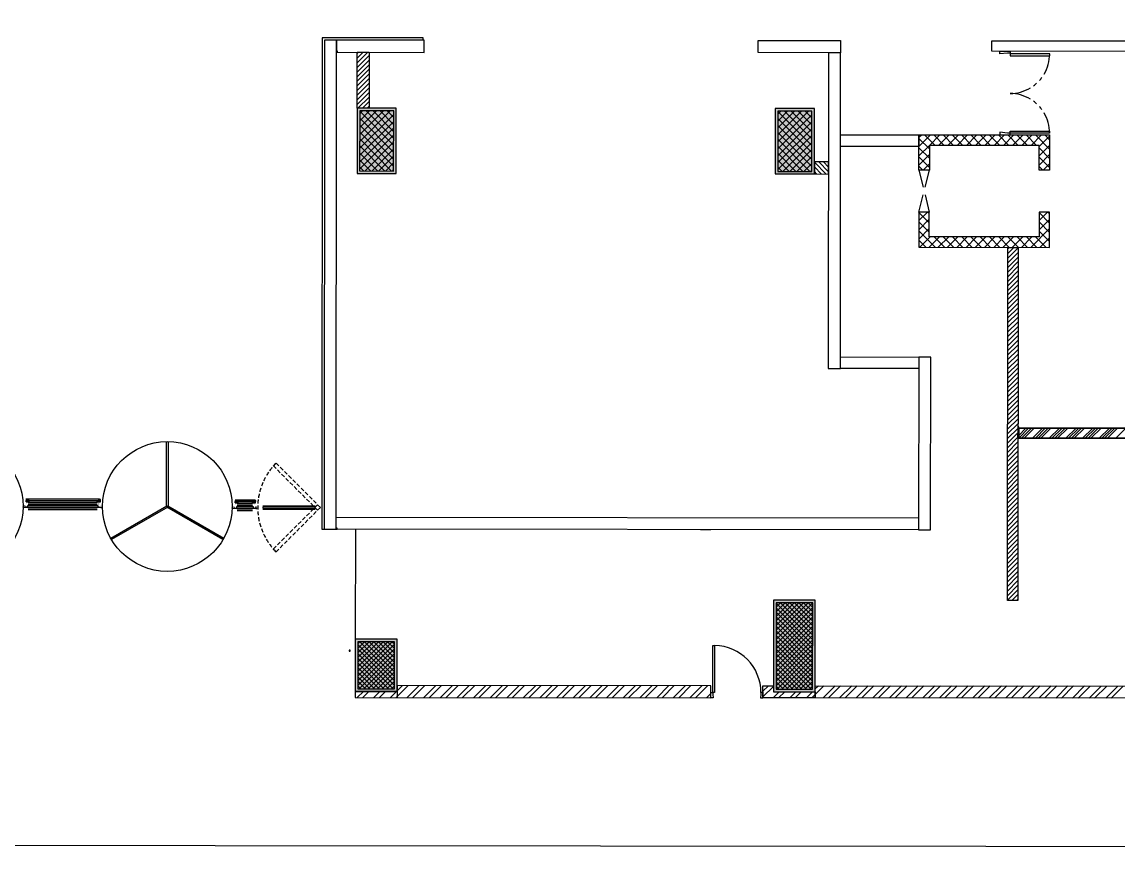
# Model space of a CAD drawing. Extents: x -957 to 3394, y -3 to 3008.
# Drawn here: x 1217 to 2041, y -3 to 618 of the extents above; entities that cross this region are included whole.
import ezdxf

# ---------------------------------------------------------------- set-up
doc = ezdxf.new("R2010")
doc.units = 0
doc.header["$MEASUREMENT"] = 0
for name, color, linetype in [('PDF_$0$ELEVATION_5_LIGHT', 7, 'CONTINUOUS'), ('PDF_$0$GLAZING', 7, 'CONTINUOUS'), ('PDF_A-GRID2', 7, 'CONTINUOUS'), ('PDF_ALUMINIUM-DET', 7, 'CONTINUOUS'), ('PDF_DOOR', 7, 'CONTINUOUS'), ('PDF_DOORS_SECTION', 7, 'CONTINUOUS'), ('PDF_ELE7', 7, 'CONTINUOUS'), ('PDF_ELEV_5_LIGHT', 7, 'CONTINUOUS'), ('PDF_ELEVATION_HIDDEN', 7, 'CONTINUOUS'), ('PDF_FRAMING-COLUMN', 7, 'CONTINUOUS'), ('PDF_FRAMING-COLUMN_HATCH', 7, 'CONTINUOUS'), ('PDF_FSM-PODIUM-FRAMING_-_S', 7, 'CONTINUOUS'), ('PDF_GASKET', 7, 'CONTINUOUS'), ('PDF_GLASS', 7, 'CONTINUOUS'), ('PDF_HARDWARE', 7, 'CONTINUOUS'), ('PDF_HATCH', 7, 'CONTINUOUS'), ('PDF_HATCH_-_BRICK_WALL', 7, 'CONTINUOUS'), ('PDF_I-DOOR', 7, 'CONTINUOUS'), ('PDF_I-DOOR-OPEN', 7, 'CONTINUOUS'), ('PDF_I-WALL', 7, 'CONTINUOUS'), ('PDF_I-WALL-JAMB', 7, 'CONTINUOUS'), ('PDF_ID_FINISH_LINE', 7, 'CONTINUOUS'), ('PDF_TEMPLATE', 7, 'CONTINUOUS'), ('PDF_TRI_ARC-KQ_WALL', 7, 'CONTINUOUS'), ('PDF_WALL', 7, 'CONTINUOUS')]:
    doc.layers.add(name, color=color, linetype=linetype)

msp = doc.modelspace()

# ---------------------------------------------------------------- linework, layer by layer
at = {"layer": 'PDF_$0$ELEVATION_5_LIGHT'}
for centre in [(1168.69, 254.07), (1326.01, 253.94)]:
    msp.add_circle(centre, 48.77, dxfattribs=at)
at = {"layer": 'PDF_$0$GLAZING'}
for points in [[(1326.65, 302.71), (1326.6, 253.94), (1325.42, 253.94), (1325.47, 302.71)], [(1283.47, 230.1), (1325.72, 254.45)], [(1326.31, 253.43), (1284.06, 229.08)], [(1367.93, 229.01), (1325.72, 253.43), (1326.31, 254.45), (1368.52, 230.03)], [(1325.72, 253.43), (1326.31, 254.45)]]:
    msp.add_lwpolyline(points, dxfattribs=at)
at = {"layer": 'PDF_A-GRID2'}
for points in [[(1220.12, 257.52), (1220.12, 257.63)], [(1220.12, 255.87), (1220.12, 255.98)], [(1274.59, 255.82), (1274.59, 255.94)], [(1274.6, 257.47), (1274.6, 257.59)], [(1377.44, 256.75), (1377.44, 256.87)], [(1391.41, 256.74), (1391.41, 256.86)], [(1377.44, 255.22), (1377.44, 255.1)], [(1391.4, 255.21), (1391.4, 255.09)]]:
    msp.add_lwpolyline(points, dxfattribs=at)
at = {"layer": 'PDF_ALUMINIUM-DET'}
for points in [[(1219.73, 258.52), (1220.47, 258.52), (1220.47, 259.25), (1219.73, 259.25)], [(1219.74, 258.53), (1220.47, 258.53), (1220.47, 259.27), (1219.74, 259.27)], [(1219.74, 257.48), (1220.47, 257.48), (1220.48, 258.21), (1219.74, 258.21)], [(1219.74, 257.48), (1220.47, 257.48), (1220.47, 258.21), (1219.74, 258.21)], [(1219.75, 258.54), (1220.49, 258.54), (1220.49, 259.27), (1219.76, 259.27)], [(1219.77, 258.54), (1220.5, 258.54), (1220.5, 259.27), (1219.77, 259.27)], [(1219.8, 258.36), (1220.54, 258.36), (1220.54, 259.1), (1219.8, 259.1)], [(1219.81, 258.45), (1220.54, 258.45), (1220.54, 259.19), (1219.81, 259.19)], [(1219.82, 258.43), (1220.56, 258.43), (1220.56, 259.16), (1219.82, 259.16)], [(1219.82, 258.4), (1220.55, 258.4), (1220.55, 259.13), (1219.82, 259.13)], [(1219.9, 258.26), (1220.63, 258.26), (1220.63, 258.99), (1219.9, 258.99)], [(1220.26, 258.62), (1221, 258.62), (1221, 259.35), (1220.26, 259.35)], [(1221.23, 257.64), (1221.97, 257.63), (1221.97, 258.37), (1221.23, 258.37)], [(1221.23, 257.62), (1221.96, 257.62), (1221.96, 258.35), (1221.23, 258.35)], [(1221.23, 257.59), (1221.97, 257.59), (1221.97, 258.32), (1221.23, 258.32)], [(1221.25, 257.64), (1221.98, 257.64), (1221.98, 258.37), (1221.25, 258.37)], [(1221.25, 257.64), (1221.98, 257.64), (1221.98, 258.37), (1221.25, 258.37)], [(1221.26, 257.64), (1221.99, 257.64), (1222, 258.37), (1221.26, 258.37)], [(1221.29, 257.63), (1222.02, 257.63), (1222.02, 258.36), (1221.29, 258.36)], [(1221.3, 257.6), (1222.03, 257.6), (1222.03, 258.33), (1221.3, 258.33)], [(1221.3, 257.48), (1222.03, 257.48), (1222.03, 258.22), (1221.3, 258.22)], [(1221.3, 257.48), (1222.03, 257.48), (1222.03, 258.21), (1221.3, 258.21)], [(1221.35, 257.5), (1222.08, 257.5), (1222.08, 258.23), (1221.35, 258.23)], [(1273.36, 257.46), (1274.1, 257.46), (1274.1, 258.19), (1273.36, 258.19)], [(1273.41, 257.56), (1274.15, 257.56), (1274.15, 258.29), (1273.41, 258.29)], [(1273.41, 257.44), (1274.15, 257.44), (1274.15, 258.17), (1273.41, 258.17)], [(1273.42, 257.43), (1274.15, 257.43), (1274.15, 258.17), (1273.42, 258.17)], [(1273.43, 257.58), (1274.16, 257.58), (1274.16, 258.32), (1273.43, 258.32)], [(1273.45, 257.6), (1274.19, 257.6), (1274.19, 258.33), (1273.45, 258.33)], [(1273.47, 257.6), (1274.2, 257.6), (1274.2, 258.33), (1273.47, 258.33)], [(1273.47, 257.6), (1274.2, 257.6), (1274.2, 258.33), (1273.47, 258.33)], [(1273.48, 257.59), (1274.21, 257.59), (1274.22, 258.32), (1273.48, 258.32)], [(1273.48, 257.54), (1274.21, 257.54), (1274.21, 258.27), (1273.48, 258.27)], [(1273.49, 257.58), (1274.22, 257.58), (1274.22, 258.31), (1273.49, 258.31)], [(1274.45, 258.57), (1275.19, 258.57), (1275.19, 259.31), (1274.45, 259.31)], [(1274.81, 258.21), (1275.55, 258.21), (1275.55, 258.94), (1274.82, 258.94)], [(1274.89, 258.38), (1275.63, 258.38), (1275.63, 259.11), (1274.89, 259.11)], [(1274.9, 258.35), (1275.63, 258.35), (1275.63, 259.09), (1274.9, 259.09)], [(1274.91, 258.41), (1275.64, 258.4), (1275.64, 259.14), (1274.91, 259.14)], [(1274.91, 258.32), (1275.65, 258.32), (1275.65, 259.05), (1274.91, 259.05)], [(1274.95, 258.49), (1275.68, 258.49), (1275.68, 259.22), (1274.95, 259.22)], [(1274.96, 258.49), (1275.7, 258.49), (1275.7, 259.23), (1274.96, 259.23)], [(1274.97, 257.43), (1275.71, 257.43), (1275.71, 258.16), (1274.97, 258.16)], [(1274.98, 258.49), (1275.71, 258.49), (1275.71, 259.22), (1274.98, 259.22)], [(1274.98, 258.47), (1275.72, 258.47), (1275.72, 259.2), (1274.98, 259.2)], [(1274.98, 257.43), (1275.71, 257.43), (1275.71, 258.16), (1274.98, 258.17)], [(1377.05, 257.75), (1377.79, 257.75), (1377.79, 258.49), (1377.06, 258.49)], [(1377.06, 257.77), (1377.79, 257.77), (1377.79, 258.5), (1377.06, 258.5)], [(1377.06, 256.71), (1377.79, 256.71), (1377.8, 257.45), (1377.06, 257.45)], [(1377.06, 256.71), (1377.79, 256.71), (1377.79, 257.45), (1377.06, 257.45)], [(1377.07, 257.78), (1377.81, 257.78), (1377.81, 258.51), (1377.08, 258.51)], [(1377.09, 257.77), (1377.82, 257.77), (1377.82, 258.5), (1377.09, 258.5)], [(1377.12, 257.6), (1377.86, 257.6), (1377.86, 258.33), (1377.12, 258.33)], [(1377.13, 257.69), (1377.86, 257.69), (1377.87, 258.42), (1377.13, 258.42)], [(1377.14, 257.66), (1377.88, 257.66), (1377.88, 258.4), (1377.14, 258.4)], [(1377.14, 257.64), (1377.87, 257.64), (1377.87, 258.37), (1377.14, 258.37)], [(1377.22, 257.49), (1377.95, 257.49), (1377.96, 258.22), (1377.22, 258.23)], [(1377.58, 257.86), (1378.32, 257.86), (1378.32, 258.59), (1377.59, 258.59)], [(1378.55, 256.87), (1379.29, 256.87), (1379.29, 257.6), (1378.55, 257.6)], [(1378.55, 256.86), (1379.28, 256.86), (1379.28, 257.59), (1378.55, 257.59)], [(1378.55, 256.82), (1379.29, 256.82), (1379.29, 257.55), (1378.56, 257.55)], [(1378.57, 256.88), (1379.3, 256.88), (1379.3, 257.61), (1378.57, 257.61)], [(1378.57, 256.88), (1379.3, 256.88), (1379.3, 257.61), (1378.57, 257.61)], [(1378.58, 256.88), (1379.32, 256.88), (1379.32, 257.61), (1378.58, 257.61)], [(1378.61, 256.86), (1379.34, 256.86), (1379.34, 257.6), (1378.61, 257.6)], [(1378.62, 256.84), (1379.35, 256.84), (1379.36, 257.57), (1378.62, 257.57)], [(1378.62, 256.72), (1379.35, 256.72), (1379.36, 257.45), (1378.62, 257.45)], [(1378.62, 256.71), (1379.35, 256.71), (1379.35, 257.45), (1378.62, 257.45)], [(1378.67, 256.74), (1379.4, 256.74), (1379.41, 257.47), (1378.67, 257.47)], [(1390.17, 256.73), (1390.91, 256.73), (1390.91, 257.46), (1390.17, 257.46)], [(1390.22, 256.83), (1390.96, 256.83), (1390.96, 257.56), (1390.22, 257.56)], [(1390.22, 256.71), (1390.96, 256.71), (1390.96, 257.44), (1390.22, 257.44)], [(1390.23, 256.7), (1390.96, 256.7), (1390.96, 257.44), (1390.23, 257.44)], [(1390.24, 256.85), (1390.97, 256.85), (1390.97, 257.59), (1390.24, 257.59)], [(1390.26, 256.87), (1391, 256.87), (1391, 257.6), (1390.26, 257.6)], [(1390.28, 256.87), (1391.01, 256.87), (1391.01, 257.6), (1390.28, 257.6)], [(1390.28, 256.87), (1391.01, 256.87), (1391.01, 257.6), (1390.28, 257.6)], [(1390.29, 256.86), (1391.02, 256.86), (1391.03, 257.59), (1390.29, 257.59)], [(1390.29, 256.81), (1391.02, 256.81), (1391.02, 257.54), (1390.29, 257.54)], [(1390.3, 256.85), (1391.03, 256.85), (1391.03, 257.58), (1390.3, 257.58)], [(1391.26, 257.84), (1392, 257.84), (1392, 258.58), (1391.26, 258.58)], [(1391.63, 257.48), (1392.36, 257.48), (1392.36, 258.21), (1391.63, 258.21)], [(1391.7, 257.65), (1392.44, 257.65), (1392.44, 258.38), (1391.7, 258.38)], [(1391.71, 257.62), (1392.44, 257.62), (1392.44, 258.36), (1391.71, 258.36)], [(1391.72, 257.68), (1392.45, 257.67), (1392.45, 258.41), (1391.72, 258.41)], [(1391.72, 257.59), (1392.46, 257.59), (1392.46, 258.32), (1391.72, 258.32)], [(1391.76, 257.76), (1392.49, 257.76), (1392.49, 258.49), (1391.76, 258.49)], [(1391.77, 257.76), (1392.51, 257.76), (1392.51, 258.5), (1391.77, 258.5)], [(1391.78, 256.7), (1392.52, 256.7), (1392.52, 257.43), (1391.78, 257.43)], [(1391.79, 257.76), (1392.52, 257.76), (1392.52, 258.49), (1391.79, 258.49)], [(1391.79, 257.74), (1392.53, 257.74), (1392.53, 258.47), (1391.79, 258.47)], [(1391.79, 256.7), (1392.52, 256.7), (1392.52, 257.43), (1391.79, 257.44)], [(1218.76, 253.33), (1218.02, 253.19), (1220.88, 253.41)], [(1275.95, 253.28), (1276.69, 253.14), (1273.83, 253.36)], [(1376.08, 252.57), (1375.34, 252.43), (1378.2, 252.64)], [(1392.76, 252.55), (1393.5, 252.41), (1390.64, 252.63)]]:
    msp.add_lwpolyline(points, close=True, dxfattribs=at)
for points in [[(1219.73, 257.49), (1219.73, 258.52), (1219.73, 257.49)], [(1221.29, 257.48), (1219.74, 257.48), (1221.29, 257.48)], [(1219.85, 258.43), (1219.81, 258.37)], [(1219.82, 258.32), (1219.87, 258.26)], [(1219.89, 258.25), (1219.89, 258.25)], [(1221.23, 257.6), (1221.23, 257.62)], [(1273.42, 257.43), (1274.97, 257.43), (1273.42, 257.43)], [(1273.49, 257.55), (1273.49, 257.58)], [(1274.83, 258.2), (1274.83, 258.2)], [(1274.9, 258.28), (1274.85, 258.21)], [(1274.86, 258.38), (1274.9, 258.32)], [(1274.98, 257.44), (1274.98, 258.47), (1274.98, 257.44)], [(1377.05, 256.72), (1377.05, 257.75), (1377.05, 256.72)], [(1378.61, 256.71), (1377.06, 256.71), (1378.61, 256.71)], [(1377.17, 257.66), (1377.13, 257.6)], [(1377.14, 257.56), (1377.19, 257.49)], [(1377.21, 257.48), (1377.21, 257.48)], [(1378.55, 256.83), (1378.55, 256.86)], [(1390.23, 256.7), (1391.78, 256.7), (1390.23, 256.7)], [(1390.3, 256.82), (1390.3, 256.85)], [(1391.64, 257.47), (1391.64, 257.47)], [(1391.71, 257.55), (1391.66, 257.48)], [(1391.68, 257.65), (1391.71, 257.59)], [(1391.79, 256.71), (1391.79, 257.74), (1391.79, 256.71)], [(1217.54, 253.54), (1217.66, 253.54)], [(1219.53, 253.54), (1219.66, 253.54)], [(1275.05, 253.49), (1275.18, 253.49)], [(1277.05, 253.49), (1277.17, 253.49)], [(1374.86, 252.78), (1374.98, 252.78)], [(1376.85, 252.77), (1376.98, 252.77)], [(1391.86, 252.76), (1391.99, 252.76)], [(1393.86, 252.76), (1393.98, 252.76)]]:
    msp.add_lwpolyline(points, dxfattribs=at)
for points in [[(1221.41, 257.8, 0.222303), (1221.23, 258.06, -0.225519), (1221.35, 257.81), (1221.35, 257.73), (1221.16, 257.72), (1221.16, 257.54), (1221.24, 257.56), (1221.35, 257.67), (1221.25, 257.54), (1219.79, 258.13)], [(1273.31, 257.76, -0.222174), (1273.48, 258.01, 0.225702), (1273.37, 257.77), (1273.37, 257.68), (1273.56, 257.68), (1273.55, 257.49), (1273.47, 257.51), (1273.37, 257.63), (1273.47, 257.49), (1274.92, 258.08)], [(1378.73, 257.04, 0.222288), (1378.55, 257.29, -0.225735), (1378.67, 257.05), (1378.67, 256.96), (1378.48, 256.96), (1378.48, 256.77), (1378.56, 256.79), (1378.67, 256.91), (1378.57, 256.77), (1377.11, 257.36)], [(1390.12, 257.03, -0.222417), (1390.29, 257.28, 0.225735), (1390.18, 257.04), (1390.18, 256.95), (1390.37, 256.95), (1390.36, 256.76), (1390.28, 256.78), (1390.18, 256.9), (1390.28, 256.76), (1391.73, 257.35)]]:
    msp.add_lwpolyline(points, format="xyb", dxfattribs=at)
for points in [[(1220.26, 258.62, -0.175733), (1220.7, 258.41), (1221.26, 258.11), (1220.77, 258.44, 0.172415)], [(1274.45, 258.57, 0.175733), (1274.02, 258.37), (1273.45, 258.06), (1273.95, 258.39, -0.172415)], [(1377.58, 257.86, -0.175807), (1378.02, 257.65), (1378.58, 257.34), (1378.09, 257.67, 0.172348)], [(1391.26, 257.84, 0.175829), (1390.83, 257.64), (1390.26, 257.33), (1390.76, 257.66, -0.172415)]]:
    msp.add_lwpolyline(points, format="xyb", close=True, dxfattribs=at)
for centre, radius, start, end in [((1219.8, 258.13), 0.00785, 90.01572, 179.88627), ((1219.89, 258.36), 0.0784, 173.00354, 204.52577), ((1219.89, 258.26), 0.0196, 204.27745, 270.10664), ((1219.89, 258.26), 0.0118, 269.9136, 359.98839), ((1221.16, 257.72), 0.00391, 90.32676, 179.5754), ((1221.16, 257.54), 0.00787, 179.59768, 269.77135), ((1221.22, 257.56), 0.0196, 269.95437, 359.94763), ((1221.24, 257.6), 0.00785, 180.01584, 269.88622), ((1221.23, 257.58), 0.00787, 359.5977, 89.77136), ((1221.34, 257.67), 0.00787, 0.1306, 90.30436), ((1273.36, 257.46), 0.00394, 269.71115, 0.19087), ((1273.37, 257.69), 0.00394, 179.71124, 270.19069), ((1273.38, 257.63), 0.00785, 90.01573, 179.88624), ((1273.48, 257.53), 0.00788, 89.71131, 180.19071), ((1273.49, 257.51), 0.0196, 179.95438, 269.94763), ((1273.48, 257.55), 0.00785, 270.01576, 359.8862), ((1273.55, 257.5), 0.00788, 269.71127, 0.19069), ((1274.83, 258.21), 0.0118, 179.91359, 269.98843), ((1274.83, 258.22), 0.0196, 269.94274, 335.47718), ((1274.82, 258.31), 0.0791, 335.42645, 6.65334), ((1274.91, 258.08), 0.00785, 0.01578, 89.88627), ((1377.12, 257.36), 0.00787, 89.59772, 179.77128), ((1377.21, 257.59), 0.0795, 173.27967, 204.27993), ((1377.21, 257.5), 0.0196, 204.27744, 270.10664), ((1377.21, 257.49), 0.0118, 270.14134, 359.76068), ((1378.48, 256.96), 0.00394, 89.71158, 180.19048), ((1378.48, 256.78), 0.00785, 180.01584, 269.88615), ((1378.54, 256.79), 0.0196, 269.95437, 359.94763), ((1378.56, 256.83), 0.00787, 180.13062, 270.30436), ((1378.55, 256.81), 0.00785, 0.01582, 89.88621), ((1378.66, 256.91), 0.00785, 0.01585, 89.88615), ((1378.67, 256.97), 0.00394, 269.71122, 0.19065), ((1378.67, 256.74), 0.00394, 179.71114, 270.19081), ((1390.17, 256.73), 0.00394, 269.71118, 0.19065), ((1390.19, 256.9), 0.00787, 89.59771, 179.77128), ((1390.29, 256.8), 0.00785, 90.01577, 179.88626), ((1390.3, 256.78), 0.0196, 179.95437, 269.94762), ((1390.29, 256.82), 0.00785, 270.01583, 359.88614), ((1390.36, 256.77), 0.00787, 269.59773, 359.77129), ((1390.37, 256.95), 0.00394, 359.71106, 90.19061), ((1391.64, 257.48), 0.0118, 179.9136, 269.98841), ((1391.64, 257.49), 0.0196, 269.94275, 335.47715), ((1391.63, 257.58), 0.0781, 335.33458, 6.90982), ((1391.73, 257.35), 0.00785, 0.01582, 89.88621)]:
    msp.add_arc(centre, radius, start, end, dxfattribs=at)
for points in [[(1219.85, 258.43), (1219.85, 258.43), (1219.85, 258.43), (1219.85, 258.43)], [(1221.35, 257.73), (1221.35, 257.73), (1221.35, 257.73), (1221.35, 257.73)], [(1221.35, 257.51), (1221.35, 257.5), (1221.35, 257.5), (1221.35, 257.5)], [(1273.56, 257.68), (1273.56, 257.68), (1273.56, 257.68), (1273.56, 257.68)], [(1274.86, 258.38), (1274.86, 258.38), (1274.86, 258.38), (1274.86, 258.38)], [(1377.17, 257.66), (1377.17, 257.66), (1377.17, 257.67), (1377.17, 257.67)], [(1390.18, 256.96), (1390.18, 256.95), (1390.18, 256.95), (1390.18, 256.95)], [(1391.67, 257.65), (1391.67, 257.65), (1391.67, 257.65), (1391.68, 257.65)]]:
    msp.add_open_spline(points, degree=3, dxfattribs=at)
at = {"layer": 'PDF_DOOR'}
for points in [[(1736.42, 114.09), (1736.45, 149.49), (1737.91, 149.49), (1737.88, 114.09)], [(1734.93, 110.16), (1734.93, 114.09), (1736.42, 114.09), (1736.42, 112.52), (1736.89, 110.16)], [(1774.26, 110.13), (1774.26, 114.06), (1772.77, 114.06), (1772.76, 112.49), (1772.29, 110.13)]]:
    msp.add_lwpolyline(points, close=True, dxfattribs=at)
msp.add_arc((1737.23, 113.96), 35.53, 0.15905, 88.90945, dxfattribs=at)
at = {"layer": 'PDF_DOORS_SECTION'}
for points in [[(1220.72, 253.54), (1274.03, 253.49), (1274.03, 254.47), (1220.72, 254.52)], [(1378.04, 252.77), (1390.84, 252.76), (1390.84, 253.74), (1378.04, 253.76)]]:
    msp.add_lwpolyline(points, close=True, dxfattribs=at)
at = {"layer": 'PDF_ELE7'}
msp.add_lwpolyline([(1467.54, 236.84), (1467.47, 154.24)], dxfattribs=at)
at = {"layer": 'PDF_ELEV_5_LIGHT'}
for points in [[(1275.02, 259.4), (1219.7, 259.45)], [(1220.26, 258.62), (1274.45, 258.57)], [(1221.38, 256.68), (1273.33, 256.64)], [(1273.32, 256.48), (1221.39, 256.52)], [(1221.4, 257.48), (1273.32, 257.43)], [(1391.83, 258.67), (1377.02, 258.69)], [(1377.58, 257.86), (1391.26, 257.84)], [(1378.71, 255.92), (1390.14, 255.91)], [(1390.13, 255.75), (1378.71, 255.76)], [(1378.72, 256.71), (1390.13, 256.7)], [(1273.31, 251.4), (1221.39, 251.44)], [(1273.31, 254.48), (1273.31, 255.26), (1221.4, 255.31), (1221.4, 254.52)], [(1273.31, 252.71), (1221.4, 252.75)], [(1390.12, 250.67), (1378.71, 250.68)], [(1390.12, 253.75), (1390.12, 254.53), (1378.72, 254.54), (1378.72, 253.76)], [(1390.12, 251.98), (1378.72, 251.99)], [(1397.99, 254.53), (1437.32, 254.49)], [(1397.99, 251.97), (1437.32, 251.94)]]:
    msp.add_lwpolyline(points, dxfattribs=at)
at = {"layer": 'PDF_ELEVATION_HIDDEN'}
for points in [[(1891.6, 506.87), (1894.81, 494)], [(1896.24, 493.99), (1899.47, 506.86)], [(1891.57, 475.4), (1894.8, 488.27)], [(1896.23, 488.27), (1899.44, 475.4)]]:
    msp.add_lwpolyline(points, dxfattribs=at)
at = {"layer": 'PDF_FRAMING-COLUMN'}
for points in [[(1468.84, 553.44), (1468.8, 504.28), (1498.3, 504.25), (1498.34, 553.42)], [(1783.48, 553.17), (1783.44, 504.01), (1812.94, 503.99), (1812.98, 553.15)], [(1470.81, 551.47), (1470.77, 506.25), (1496.33, 506.22), (1496.37, 551.45)], [(1785.45, 551.21), (1785.41, 505.98), (1810.98, 505.95), (1811.01, 551.18)], [(1782.19, 183.47), (1782.13, 114.64), (1813.59, 114.62), (1813.65, 183.44)], [(1784.15, 181.5), (1784.09, 116.61), (1811.63, 116.58), (1811.68, 181.48)], [(1467.52, 154.24), (1467.48, 114.91), (1498.95, 114.88), (1498.98, 154.22)], [(1469.48, 152.27), (1469.45, 116.88), (1496.98, 116.85), (1497.01, 152.25)]]:
    msp.add_lwpolyline(points, close=True, dxfattribs=at)
at = {"layer": 'PDF_FRAMING-COLUMN_HATCH'}
for points in [[(1470.78, 523.23), (1496.37, 548.77)], [(1470.79, 533.66), (1488.63, 551.46)], [(1470.79, 528.44), (1493.84, 551.46)], [(1470.8, 544.09), (1478.2, 551.47)], [(1470.8, 538.87), (1483.41, 551.46)], [(1470.8, 545.98), (1496.35, 520.39)], [(1470.81, 549.3), (1472.98, 551.47)], [(1470.81, 551.19), (1496.35, 525.61)], [(1475.74, 551.47), (1496.35, 530.82)], [(1480.96, 551.47), (1496.36, 536.04)], [(1486.17, 551.46), (1496.36, 541.25)], [(1491.39, 551.46), (1496.37, 546.47)], [(1785.43, 533.39), (1803.27, 551.19)], [(1785.43, 528.17), (1808.48, 551.19)], [(1785.43, 522.96), (1811.01, 548.5)], [(1785.44, 543.82), (1792.84, 551.2)], [(1785.44, 538.6), (1798.05, 551.19)], [(1785.44, 545.71), (1810.99, 520.12)], [(1785.45, 549.03), (1787.62, 551.2)], [(1785.45, 550.93), (1810.99, 525.34)], [(1790.38, 551.2), (1811, 530.55)], [(1795.6, 551.2), (1811, 535.77)], [(1800.81, 551.19), (1811.01, 540.98)], [(1806.03, 551.19), (1811.01, 546.2)], [(1470.77, 512.8), (1496.36, 538.34)], [(1470.78, 518.01), (1496.37, 543.56)], [(1470.8, 540.77), (1496.34, 515.18)], [(1785.42, 517.74), (1811.01, 543.29)], [(1785.42, 512.53), (1811, 538.07)], [(1785.44, 540.5), (1810.98, 514.91)], [(1470.77, 507.58), (1496.36, 533.13)], [(1470.79, 535.55), (1496.34, 509.96)], [(1470.79, 530.34), (1494.86, 506.22)], [(1474.64, 506.24), (1496.35, 527.91)], [(1785.41, 507.32), (1811, 532.86)], [(1785.43, 530.07), (1809.5, 505.96)], [(1785.44, 535.28), (1810.98, 509.7)], [(1891.62, 531.56), (1893.48, 533.41)], [(1891.62, 524.61), (1900.43, 533.41)], [(1891.62, 530.7), (1899.48, 522.83)], [(1895.87, 533.41), (1903.72, 525.54)], [(1899.51, 525.54), (1907.38, 533.4)], [(1902.82, 533.41), (1910.68, 525.53)], [(1906.46, 525.54), (1914.34, 533.4)], [(1909.77, 533.4), (1917.63, 525.53)], [(1913.42, 525.53), (1921.29, 533.39)], [(1916.72, 533.39), (1924.58, 525.52)], [(1920.37, 525.53), (1928.24, 533.39)], [(1923.68, 533.39), (1931.54, 525.52)], [(1927.32, 525.52), (1935.19, 533.38)], [(1930.63, 533.38), (1938.49, 525.51)], [(1934.27, 525.51), (1942.15, 533.37)], [(1937.58, 533.38), (1945.44, 525.5)], [(1941.23, 525.51), (1949.1, 533.37)], [(1944.53, 533.37), (1952.39, 525.5)], [(1948.18, 525.5), (1956.05, 533.36)], [(1951.49, 533.37), (1959.35, 525.49)], [(1955.13, 525.5), (1963, 533.36)], [(1958.44, 533.36), (1966.3, 525.49)], [(1962.08, 525.49), (1969.96, 533.35)], [(1965.39, 533.35), (1973.25, 525.48)], [(1969.04, 525.48), (1976.91, 533.34)], [(1972.34, 533.35), (1980.2, 525.47)], [(1975.99, 525.48), (1983.86, 533.34)], [(1979.3, 533.34), (1989.94, 522.68)], [(1982.08, 524.61), (1989.95, 532.47)], [(1986.25, 533.34), (1989.95, 529.63)], [(1470.78, 519.91), (1484.43, 506.23)], [(1470.79, 525.12), (1489.65, 506.23)], [(1479.86, 506.24), (1496.35, 522.7)], [(1785.43, 524.85), (1804.29, 505.96)], [(1789.29, 505.97), (1810.99, 527.64)], [(1794.5, 505.97), (1810.99, 522.43)], [(1891.61, 517.66), (1899.49, 525.52)], [(1891.62, 523.75), (1899.48, 515.88)], [(1982.07, 517.66), (1989.94, 525.52)], [(1982.08, 523.6), (1989.94, 515.73)], [(1470.78, 514.69), (1479.22, 506.24)], [(1485.07, 506.23), (1496.34, 517.48)], [(1490.29, 506.23), (1496.34, 512.27)], [(1785.42, 519.64), (1799.07, 505.96)], [(1785.42, 514.42), (1793.86, 505.97)], [(1799.71, 505.96), (1810.99, 517.21)], [(1804.93, 505.96), (1810.98, 512)], [(1891.61, 510.71), (1899.48, 518.57)], [(1891.61, 516.8), (1899.47, 508.92)], [(1894.72, 506.87), (1899.47, 511.61)], [(1982.07, 510.7), (1989.94, 518.56)], [(1982.07, 516.65), (1989.93, 508.77)], [(1985.1, 506.79), (1989.93, 511.61)], [(1470.77, 509.48), (1474, 506.24)], [(1495.5, 506.22), (1496.33, 507.05)], [(1785.41, 509.21), (1788.64, 505.97)], [(1810.14, 505.95), (1810.98, 506.79)], [(1891.61, 509.84), (1894.58, 506.87)], [(1982.07, 509.69), (1984.96, 506.79)], [(1891.57, 468.99), (1897.99, 475.4)], [(1891.58, 475.08), (1899.44, 467.21)], [(1898.21, 475.4), (1899.44, 474.16)], [(1982.03, 468.99), (1988.37, 475.32)], [(1982.04, 474.93), (1989.89, 467.06)], [(1988.59, 475.32), (1989.9, 474.01)], [(1891.56, 462.04), (1899.44, 469.9)], [(1891.56, 455.09), (1899.43, 462.94)], [(1891.57, 468.13), (1899.43, 460.26)], [(1975.71, 448.78), (1989.89, 462.94)], [(1982.02, 462.04), (1989.9, 469.89)], [(1982.03, 467.98), (1989.89, 460.1)], [(1891.56, 461.18), (1903.87, 448.85)], [(1891.56, 454.22), (1896.92, 448.85)], [(1892.28, 448.86), (1900.15, 456.72)], [(1899.23, 448.85), (1907.1, 456.71)], [(1902.97, 456.71), (1910.83, 448.84)], [(1906.18, 448.84), (1914.06, 456.7)], [(1909.92, 456.71), (1917.78, 448.83)], [(1913.14, 448.84), (1921.01, 456.7)], [(1916.87, 456.7), (1924.73, 448.83)], [(1920.09, 448.83), (1927.96, 456.69)], [(1923.82, 456.69), (1931.68, 448.82)], [(1927.04, 448.83), (1934.91, 456.69)], [(1930.78, 456.69), (1938.64, 448.82)], [(1933.99, 448.82), (1941.87, 456.68)], [(1937.73, 456.68), (1945.59, 448.81)], [(1940.95, 448.81), (1948.82, 456.67)], [(1944.68, 456.68), (1952.54, 448.8)], [(1947.9, 448.81), (1955.77, 456.67)], [(1951.64, 456.67), (1959.49, 448.8)], [(1954.85, 448.8), (1962.72, 456.66)], [(1958.59, 456.67), (1966.45, 448.79)], [(1961.8, 448.8), (1969.68, 456.66)], [(1965.54, 456.66), (1973.4, 448.79)], [(1968.76, 448.79), (1976.63, 456.65)], [(1972.49, 456.65), (1980.35, 448.78)], [(1979.45, 456.65), (1987.31, 448.77)], [(1982.02, 461.02), (1989.88, 453.15)], [(1982.66, 448.78), (1989.89, 455.99)], [(1989.61, 448.77), (1989.88, 449.04)], [(1784.13, 160.9), (1804.75, 181.48)], [(1784.13, 157.43), (1808.23, 181.48)], [(1784.14, 174.81), (1790.85, 181.5)], [(1784.14, 171.33), (1794.32, 181.49)], [(1784.14, 167.85), (1797.8, 181.49)], [(1784.14, 164.38), (1801.27, 181.49)], [(1784.15, 178.28), (1787.37, 181.5)], [(1787.45, 181.5), (1811.66, 157.24)], [(1790.92, 181.5), (1811.66, 160.72)], [(1794.4, 181.49), (1811.67, 164.2)], [(1797.87, 181.49), (1811.67, 167.67)], [(1801.35, 181.49), (1811.67, 171.15)], [(1804.83, 181.48), (1811.68, 174.62)], [(1808.3, 181.48), (1811.68, 178.1)], [(1784.12, 150.47), (1811.68, 177.98)], [(1784.12, 147), (1811.68, 174.5)], [(1784.13, 153.95), (1811.68, 181.46)], [(1784.14, 174.37), (1811.65, 146.81)], [(1784.15, 181.32), (1811.66, 153.77)], [(1784.15, 177.85), (1811.65, 150.29)], [(1784.11, 140.04), (1811.67, 167.55)], [(1784.12, 143.52), (1811.67, 171.03)], [(1784.14, 170.89), (1811.65, 143.34)], [(1784.14, 167.42), (1811.65, 139.86)], [(1784.11, 136.57), (1811.67, 164.07)], [(1784.11, 133.09), (1811.66, 160.6)], [(1784.11, 129.61), (1811.66, 157.12)], [(1784.13, 160.46), (1811.64, 132.91)], [(1784.13, 156.99), (1811.64, 129.43)], [(1784.14, 163.94), (1811.64, 136.39)], [(1469.46, 129.88), (1491.87, 152.25)], [(1469.46, 126.41), (1495.35, 152.25)], [(1469.46, 122.93), (1497.01, 150.44)], [(1469.47, 140.31), (1481.44, 152.26)], [(1469.47, 136.84), (1484.92, 152.26)], [(1469.47, 133.36), (1488.4, 152.26)], [(1469.48, 150.74), (1471.01, 152.27)], [(1469.48, 147.27), (1474.49, 152.27)], [(1469.48, 143.79), (1477.97, 152.27)], [(1469.48, 150.3), (1496.99, 122.75)], [(1470.99, 152.27), (1496.99, 126.23)], [(1474.47, 152.27), (1496.99, 129.7)], [(1477.94, 152.27), (1497, 133.18)], [(1481.42, 152.26), (1497, 136.65)], [(1484.89, 152.26), (1497, 140.13)], [(1488.37, 152.26), (1497.01, 143.61)], [(1491.85, 152.25), (1497.01, 147.08)], [(1495.32, 152.25), (1497.01, 150.56)], [(1784.1, 126.14), (1811.66, 153.65)], [(1784.1, 122.66), (1811.65, 150.17)], [(1784.12, 150.03), (1811.63, 122.48)], [(1784.13, 153.51), (1811.63, 125.96)], [(1469.45, 119.45), (1497.01, 146.96)], [(1469.48, 146.83), (1496.99, 119.27)], [(1469.48, 143.35), (1495.93, 116.85)], [(1470.35, 116.88), (1497.01, 143.49)], [(1784.1, 119.19), (1811.65, 146.69)], [(1784.12, 146.56), (1811.63, 119)], [(1784.12, 143.08), (1810.57, 116.58)], [(1784.99, 116.61), (1811.65, 143.22)], [(1469.47, 139.87), (1492.45, 116.86)], [(1469.47, 136.4), (1488.97, 116.86)], [(1469.47, 132.92), (1485.5, 116.86)], [(1473.83, 116.87), (1497, 140.01)], [(1477.3, 116.87), (1497, 136.53)], [(1480.78, 116.87), (1497, 133.06)], [(1784.11, 139.61), (1807.09, 116.59)], [(1784.11, 136.13), (1803.62, 116.59)], [(1784.11, 132.65), (1800.14, 116.59)], [(1788.47, 116.6), (1811.65, 139.74)], [(1791.95, 116.6), (1811.64, 136.26)], [(1795.42, 116.6), (1811.64, 132.79)], [(1469.46, 129.45), (1482.02, 116.87)], [(1469.46, 125.97), (1478.55, 116.87)], [(1484.26, 116.86), (1496.99, 129.58)], [(1487.73, 116.86), (1496.99, 126.1)], [(1784.1, 125.7), (1793.19, 116.6)], [(1784.11, 129.18), (1796.66, 116.6)], [(1798.9, 116.59), (1811.64, 129.31)], [(1802.37, 116.59), (1811.63, 125.84)], [(1469.45, 119.02), (1471.59, 116.87)], [(1469.46, 122.49), (1475.07, 116.87)], [(1491.21, 116.86), (1496.99, 122.63)], [(1494.69, 116.86), (1496.99, 119.15)], [(1784.1, 122.22), (1789.71, 116.6)], [(1784.1, 118.75), (1786.23, 116.61)], [(1805.85, 116.59), (1811.63, 122.36)], [(1809.33, 116.59), (1811.63, 118.88)]]:
    msp.add_lwpolyline(points, dxfattribs=at)
for points in [[(1468.84, 553.44), (1468.8, 504.28), (1498.34, 553.42), (1498.3, 504.25)], [(1783.48, 553.17), (1783.44, 504.01), (1812.98, 553.15), (1812.94, 503.99)], [(1470.81, 551.47), (1470.77, 506.25), (1496.37, 551.45), (1496.33, 506.22)], [(1785.45, 551.21), (1785.41, 505.98), (1811.01, 551.18), (1810.98, 505.95)], [(1782.19, 183.47), (1782.13, 114.64), (1813.65, 183.44), (1813.59, 114.62)], [(1784.15, 181.5), (1784.09, 116.61), (1811.68, 181.48), (1811.63, 116.58)], [(1467.52, 154.24), (1467.48, 114.91), (1498.98, 154.22), (1498.95, 114.88)], [(1469.48, 152.27), (1469.45, 116.88), (1497.01, 152.25), (1496.98, 116.85)]]:
    msp.add_solid(points, dxfattribs=at)
at = {"layer": 'PDF_FSM-PODIUM-FRAMING_-_S'}
for points in [[(1891.6, 506.87), (1891.63, 533.42), (1989.95, 533.33), (1989.93, 506.78), (1982.06, 506.79), (1982.08, 525.47), (1899.49, 525.54), (1899.47, 506.86)], [(1891.58, 475.4), (1891.55, 448.86), (1989.88, 448.77), (1989.9, 475.32), (1982.04, 475.33), (1982.02, 456.65), (1899.43, 456.72), (1899.44, 475.4)]]:
    msp.add_lwpolyline(points, close=True, dxfattribs=at)
at = {"layer": 'PDF_GASKET'}
for points in [[(1217.33, 253.41), (1218.08, 253.68)], [(1217.75, 253.54), (1217.91, 253.61)], [(1219.11, 253.41), (1219.81, 253.68)], [(1219.28, 253.53), (1219.45, 253.61)], [(1220.8, 253.27), (1221.5, 253.54)], [(1220.96, 253.33), (1221.13, 253.41)], [(1273.21, 253.22), (1273.9, 253.49)], [(1273.58, 253.29), (1273.74, 253.37)], [(1274.9, 253.36), (1275.59, 253.63)], [(1275.26, 253.49), (1275.43, 253.57)], [(1276.63, 253.36), (1277.38, 253.63)], [(1276.79, 253.49), (1276.96, 253.56)], [(1374.65, 252.65), (1375.4, 252.92)], [(1375.07, 252.77), (1375.23, 252.85)], [(1376.44, 252.64), (1377.13, 252.92)], [(1376.6, 252.77), (1376.77, 252.85)], [(1378.12, 252.5), (1378.82, 252.77)], [(1378.29, 252.57), (1378.45, 252.65)], [(1390.02, 252.49), (1390.71, 252.76)], [(1390.39, 252.56), (1390.55, 252.64)], [(1391.71, 252.63), (1392.4, 252.9)], [(1392.07, 252.76), (1392.24, 252.84)], [(1393.44, 252.63), (1394.19, 252.9)], [(1393.6, 252.76), (1393.77, 252.83)]]:
    msp.add_lwpolyline(points, dxfattribs=at)
at = {"layer": 'PDF_GLASS'}
msp.add_lwpolyline([(1437.32, 253.71), (1397.99, 253.74), (1397.99, 252.76), (1437.32, 252.72)], close=True, dxfattribs=at)
at = {"layer": 'PDF_HARDWARE'}
for points in [[(1218.3, 254.53), (1218.17, 254.41)], [(1218.9, 254.53), (1219.04, 254.4)], [(1275.81, 254.48), (1275.67, 254.36)], [(1276.41, 254.48), (1276.54, 254.36)], [(1375.49, 253.77), (1375.62, 253.64)], [(1376.22, 253.77), (1376.36, 253.64)], [(1392.48, 253.75), (1392.62, 253.63)], [(1393.22, 253.75), (1393.35, 253.63)]]:
    msp.add_lwpolyline(points, dxfattribs=at)
at = {"layer": 'PDF_HATCH'}
for points in [[(1468.87, 587.58), (1476.83, 595.52)], [(1468.88, 594.53), (1469.87, 595.52)], [(1468.88, 591.05), (1473.35, 595.52)], [(1468.86, 577.15), (1477.92, 586.19)], [(1468.87, 584.1), (1477.92, 593.14)], [(1468.87, 580.63), (1477.92, 589.66)], [(1468.86, 573.67), (1477.91, 582.71)], [(1468.86, 570.2), (1477.91, 579.23)], [(1468.85, 563.24), (1477.91, 572.28)], [(1468.86, 566.72), (1477.91, 575.76)], [(1468.85, 559.77), (1477.9, 568.81)], [(1468.85, 556.29), (1477.9, 565.33)], [(1469.47, 553.44), (1477.9, 561.85)], [(1472.95, 553.44), (1477.89, 558.38)], [(1476.42, 553.44), (1477.89, 554.9)], [(1821.83, 503.98), (1812.95, 512.87)], [(1823.57, 505.71), (1816.26, 513.03)], [(1823.57, 509.19), (1819.74, 513.03)], [(1823.57, 512.67), (1823.22, 513.02)], [(1818.35, 503.98), (1812.94, 509.39)], [(1814.87, 503.98), (1812.94, 505.92)], [(1958.41, 447.6), (1959.61, 448.8)], [(1958.41, 444.13), (1963.09, 448.79)], [(1958.41, 440.65), (1966.28, 448.51)], [(1958.4, 433.7), (1966.28, 441.56)], [(1958.4, 430.22), (1966.27, 438.08)], [(1958.41, 437.17), (1966.28, 445.03)], [(1958.39, 423.27), (1966.27, 431.13)], [(1958.4, 426.75), (1966.27, 434.6)], [(1958.38, 412.84), (1966.26, 420.7)], [(1958.39, 419.79), (1966.26, 427.65)], [(1958.39, 416.32), (1966.26, 424.18)], [(1958.38, 409.36), (1966.25, 417.22)], [(1958.38, 405.89), (1966.25, 413.75)], [(1958.37, 398.93), (1966.25, 406.79)], [(1958.38, 402.41), (1966.25, 410.27)], [(1958.36, 388.51), (1966.24, 396.37)], [(1958.37, 395.46), (1966.24, 403.32)], [(1958.37, 391.98), (1966.24, 399.84)], [(1958.36, 385.03), (1966.23, 392.89)], [(1958.36, 381.55), (1966.23, 389.41)], [(1958.35, 378.08), (1966.23, 385.94)], [(1958.35, 374.6), (1966.22, 382.46)], [(1958.34, 364.17), (1966.22, 372.03)], [(1958.35, 371.12), (1966.22, 378.98)], [(1958.35, 367.65), (1966.22, 375.51)], [(1958.34, 360.7), (1966.21, 368.55)], [(1958.34, 357.22), (1966.21, 365.08)], [(1958.33, 353.74), (1966.21, 361.6)], [(1958.33, 350.27), (1966.2, 358.13)], [(1958.32, 339.84), (1966.19, 347.7)], [(1958.33, 346.79), (1966.2, 354.65)], [(1958.33, 343.31), (1966.2, 351.17)], [(1958.32, 336.36), (1966.19, 344.22)], [(1958.32, 332.88), (1966.19, 340.74)], [(1958.31, 329.41), (1966.19, 337.27)], [(1958.31, 325.93), (1966.18, 333.79)], [(1958.31, 322.46), (1966.18, 330.31)], [(1958.3, 318.98), (1966.18, 326.84)], [(1958.3, 315.5), (1966.17, 323.36)], [(1958.3, 312.03), (1966.17, 319.89)], [(1958.3, 308.55), (1966.17, 316.41)], [(1958.29, 305.07), (1966.17, 312.93)], [(1958.29, 301.6), (1966.16, 309.46)], [(1958.29, 298.12), (1966.16, 305.98)], [(1958.28, 294.64), (1966.16, 302.5)], [(1958.28, 291.17), (1966.15, 299.03)], [(1958.27, 284.22), (1966.15, 292.08)], [(1958.28, 287.69), (1966.15, 295.55)], [(1958.27, 280.74), (1966.14, 288.6)], [(1958.27, 277.26), (1966.14, 285.12)], [(1958.27, 273.79), (1966.14, 281.65)], [(1958.26, 270.31), (1966.14, 278.17)], [(1958.26, 266.83), (1966.13, 274.69)], [(1958.25, 259.88), (1966.13, 267.74)], [(1958.25, 256.41), (1966.12, 264.26)], [(1958.26, 263.36), (1966.13, 271.22)], [(1958.24, 249.45), (1966.12, 257.31)], [(1958.25, 252.93), (1966.12, 260.79)], [(1217.38, 253.41), (1218.08, 253.68)], [(1219.11, 253.41), (1219.81, 253.68)], [(1220.48, 253.7), (1220.68, 253.97)], [(1220.8, 253.27), (1221.5, 253.54)], [(1273.21, 253.22), (1273.9, 253.49)], [(1274.23, 253.66), (1274.03, 253.92)], [(1274.9, 253.36), (1275.59, 253.63)], [(1276.63, 253.36), (1277.33, 253.63)], [(1374.7, 252.65), (1375.4, 252.92)], [(1376.44, 252.64), (1377.13, 252.92)], [(1377.8, 253.2), (1378, 252.94)], [(1378.12, 252.5), (1378.82, 252.77)], [(1390.02, 252.49), (1390.71, 252.76)], [(1391.04, 252.93), (1390.84, 253.19)], [(1391.71, 252.63), (1392.4, 252.9)], [(1393.44, 252.63), (1394.14, 252.9)], [(1958.24, 245.98), (1966.11, 253.84)], [(1958.24, 242.5), (1966.11, 250.36)], [(1958.23, 235.55), (1966.11, 243.41)], [(1958.23, 232.07), (1966.1, 239.93)], [(1958.24, 239.02), (1966.11, 246.88)], [(1958.22, 225.12), (1966.1, 232.98)], [(1958.23, 228.59), (1966.1, 236.45)], [(1958.22, 221.64), (1966.09, 229.5)], [(1958.22, 218.17), (1966.09, 226.02)], [(1958.21, 211.21), (1966.08, 219.07)], [(1958.21, 207.74), (1966.08, 215.6)], [(1958.22, 214.69), (1966.09, 222.55)], [(1958.2, 200.78), (1966.08, 208.64)], [(1958.21, 204.26), (1966.08, 212.12)], [(1958.19, 190.35), (1966.07, 198.21)], [(1958.2, 197.31), (1966.07, 205.17)], [(1958.2, 193.83), (1966.07, 201.69)], [(1958.19, 186.88), (1966.06, 194.74)], [(1958.19, 183.4), (1966.06, 191.26)], [(1961.58, 183.32), (1966.06, 187.79)], [(1965.06, 183.31), (1966.06, 184.31)]]:
    msp.add_lwpolyline(points, dxfattribs=at)
at = {"layer": 'PDF_HATCH_-_BRICK_WALL'}
for points in [[(1498.22, 110.36), (1507.28, 119.4)], [(1498.95, 115.26), (1503.11, 119.4)], [(1506.57, 110.36), (1515.62, 119.39)], [(1510.74, 110.35), (1519.79, 119.39)], [(1519.08, 110.34), (1528.14, 119.38)], [(1523.25, 110.34), (1532.31, 119.38)], [(1531.6, 110.33), (1540.65, 119.37)], [(1535.77, 110.33), (1544.82, 119.37)], [(1544.11, 110.32), (1553.17, 119.36)], [(1548.28, 110.32), (1557.34, 119.36)], [(1556.63, 110.31), (1565.68, 119.35)], [(1560.8, 110.31), (1569.85, 119.35)], [(1569.14, 110.3), (1578.2, 119.34)], [(1573.31, 110.3), (1582.37, 119.34)], [(1581.66, 110.29), (1590.71, 119.33)], [(1585.83, 110.29), (1594.88, 119.33)], [(1594.17, 110.28), (1603.22, 119.32)], [(1598.34, 110.28), (1607.4, 119.32)], [(1606.69, 110.27), (1615.74, 119.31)], [(1610.86, 110.27), (1619.91, 119.3)], [(1619.2, 110.26), (1628.25, 119.3)], [(1623.37, 110.26), (1632.43, 119.29)], [(1631.72, 110.25), (1640.77, 119.29)], [(1635.89, 110.24), (1644.94, 119.28)], [(1644.23, 110.24), (1653.28, 119.28)], [(1648.4, 110.23), (1657.46, 119.27)], [(1656.75, 110.23), (1665.8, 119.27)], [(1660.92, 110.22), (1669.97, 119.26)], [(1669.26, 110.22), (1678.31, 119.25)], [(1673.43, 110.21), (1682.49, 119.25)], [(1681.77, 110.21), (1690.83, 119.24)], [(1685.95, 110.2), (1695, 119.24)], [(1694.29, 110.19), (1703.34, 119.23)], [(1698.46, 110.19), (1707.51, 119.23)], [(1706.8, 110.18), (1715.86, 119.22)], [(1710.98, 110.18), (1720.03, 119.22)], [(1719.32, 110.17), (1728.37, 119.21)], [(1723.49, 110.17), (1732.54, 119.21)], [(1774.26, 115), (1778.43, 119.17)], [(1774.26, 110.83), (1782.13, 118.69)], [(1811.09, 110.1), (1813.59, 112.59), (1820.15, 119.13)], [(1813.59, 116.76), (1815.98, 119.14)], [(1819.44, 110.09), (1828.49, 119.13)], [(1823.61, 110.08), (1832.66, 119.12)], [(1831.95, 110.08), (1841.01, 119.12)], [(1836.12, 110.07), (1845.18, 119.11)], [(1844.47, 110.07), (1853.52, 119.1)], [(1848.64, 110.06), (1857.69, 119.1)], [(1856.98, 110.06), (1866.04, 119.09)], [(1861.15, 110.05), (1870.21, 119.09)], [(1869.5, 110.05), (1878.55, 119.08)], [(1873.67, 110.04), (1882.72, 119.08)], [(1882.01, 110.03), (1891.07, 119.07)], [(1886.18, 110.03), (1895.24, 119.07)], [(1894.53, 110.02), (1903.58, 119.06)], [(1898.7, 110.02), (1907.75, 119.06)], [(1907.04, 110.01), (1916.09, 119.05)], [(1911.21, 110.01), (1920.27, 119.05)], [(1919.56, 110), (1928.61, 119.04)], [(1923.73, 110), (1932.78, 119.04)], [(1932.07, 109.99), (1941.12, 119.03)], [(1936.24, 109.99), (1945.3, 119.03)], [(1944.59, 109.98), (1953.64, 119.02)], [(1948.76, 109.98), (1957.81, 119.02)], [(1957.1, 109.97), (1966.15, 119.01)], [(1961.27, 109.97), (1970.33, 119)], [(1969.62, 109.96), (1978.67, 119)], [(1973.79, 109.96), (1982.84, 118.99)], [(1982.13, 109.95), (1991.18, 118.99)], [(1986.3, 109.95), (1995.36, 118.98)], [(1994.64, 109.94), (2003.7, 118.98)], [(1998.82, 109.93), (2007.87, 118.97)], [(2007.16, 109.93), (2016.21, 118.97)], [(2011.33, 109.92), (2020.38, 118.96)], [(2019.67, 109.92), (2028.73, 118.95)], [(2023.85, 109.91), (2032.9, 118.95)], [(2032.19, 109.91), (2041.24, 118.94)], [(2036.36, 109.9), (2045.41, 118.94)], [(1469.02, 110.39), (1473.55, 114.91)], [(1473.19, 110.38), (1477.72, 114.9)], [(1481.54, 110.38), (1486.06, 114.9)], [(1485.71, 110.37), (1490.24, 114.89)], [(1494.05, 110.37), (1498.58, 114.89)], [(1731.83, 110.16), (1734.93, 113.25)], [(1781.89, 110.12), (1786.42, 114.64)], [(1786.06, 110.12), (1790.59, 114.64)], [(1794.41, 110.11), (1798.93, 114.63)], [(1798.58, 110.11), (1803.11, 114.62)], [(1806.92, 110.1), (1811.45, 114.62)]]:
    msp.add_lwpolyline(points, dxfattribs=at)
at = {"layer": 'PDF_I-DOOR'}
for points in [[(1990, 594.29), (1960.22, 594.32), (1960.22, 592.75), (1990, 592.72)], [(1989.95, 534.71), (1960.17, 534.73), (1960.17, 536.31), (1989.95, 536.28)]]:
    msp.add_lwpolyline(points, close=True, dxfattribs=at)
at = {"layer": 'PDF_I-DOOR-OPEN'}
msp.add_lwpolyline([(1975.45, 560.31, 0.135323), (1960.19, 564.53, 0.135323), (1975.46, 568.72)], format="xyb", dxfattribs=at)
for points in [[(1409.99, 284.52), (1407.91, 286.61), (1405.82, 284.53), (1407.9, 282.44)], [(1408.95, 281.4), (1411.03, 279.31)], [(1413.12, 281.39), (1411.03, 283.48)], [(1412.07, 278.27), (1414.16, 276.18)], [(1416.24, 278.26), (1414.16, 280.35)], [(1415.2, 275.13), (1417.28, 273.05)], [(1419.37, 275.13), (1417.29, 277.22)], [(1422.5, 272), (1420.41, 274.09)], [(1418.32, 272), (1420.41, 269.91)], [(1421.45, 268.87), (1423.53, 266.78)], [(1425.62, 268.87), (1423.54, 270.95)], [(1424.58, 265.74), (1426.66, 263.65)], [(1428.75, 265.74), (1426.66, 267.82)], [(1431.87, 262.6), (1429.79, 264.69)], [(1427.7, 262.61), (1429.79, 260.52)], [(1430.83, 259.48), (1432.91, 257.39)], [(1435, 259.47), (1432.92, 261.56)], [(1433.95, 256.35), (1436.04, 254.26)], [(1438.13, 256.34), (1436.04, 258.43)], [(1430.82, 246.96), (1432.91, 249.05)], [(1433.95, 250.09), (1436.04, 252.17)], [(1438.12, 250.08), (1436.03, 248)], [(1439.16, 251.13), (1441.25, 253.21), (1439.17, 255.3)], [(1421.42, 237.58), (1423.51, 239.67)], [(1424.56, 240.71), (1426.64, 242.79)], [(1428.73, 240.71), (1426.64, 238.62)], [(1427.69, 243.84), (1429.77, 245.92)], [(1431.86, 243.83), (1429.77, 241.75)], [(1434.99, 246.96), (1432.9, 244.87)], [(1415.16, 231.33), (1417.25, 233.42)], [(1419.33, 231.33), (1417.25, 229.24)], [(1418.29, 234.46), (1420.38, 236.54)], [(1422.46, 234.45), (1420.38, 232.37)], [(1425.6, 237.58), (1423.51, 235.5)], [(1409.94, 221.95), (1407.85, 219.87), (1405.77, 221.95), (1407.85, 224.04)], [(1408.9, 225.08), (1410.99, 227.16)], [(1413.07, 225.08), (1410.98, 222.99)], [(1412.03, 228.21), (1414.12, 230.29)], [(1416.2, 228.2), (1414.11, 226.12)]]:
    msp.add_lwpolyline(points, dxfattribs=at)
msp.add_lwpolyline([(1439.16, 251.13), (1437.08, 253.21), (1439.17, 255.3), (1441.25, 253.21)], close=True, dxfattribs=at)
for centre, radius, start, end in [((1960.22, 594.31), 29.78, 329.14322, 359.97058), ((1960.23, 594.3), 29.77, 306.44274, 312.11945), ((1960.22, 594.31), 29.78, 317.79473, 323.46932), ((1960.19, 534.77), 29.76, 47.77984, 53.45976), ((1960.18, 534.75), 29.77, 36.43133, 42.10862), ((1960.17, 534.75), 29.78, 359.93163, 30.75857), ((1441.24, 253.22), 47.18, 140.55873, 144.14061), ((1441.26, 253.2), 47.21, 134.95188, 138.76968), ((1441.24, 253.22), 47.18, 151.30251, 154.88472), ((1441.26, 253.21), 47.2, 145.93105, 149.51155), ((1441.27, 253.21), 47.21, 162.04679, 165.62679), ((1441.25, 253.21), 47.2, 156.67487, 160.25582), ((1441.28, 253.21), 47.22, 172.79054, 176.36932), ((1441.29, 253.2), 47.23, 167.41827, 170.99667), ((1441.27, 253.21), 47.21, 178.16105, 181.74095), ((1441.29, 253.21), 47.23, 183.53279, 187.11108), ((1441.29, 253.22), 47.23, 188.90533, 192.48373), ((1441.28, 253.22), 47.23, 194.2758, 197.85462), ((1441.27, 253.22), 47.22, 199.64697, 203.22634), ((1441.24, 253.2), 47.18, 205.01667, 208.5988), ((1441.26, 253.21), 47.2, 210.38973, 213.97015), ((1441.27, 253.22), 47.22, 215.76269, 219.34196), ((1441.24, 253.19), 47.17, 221.13095, 224.95149)]:
    msp.add_arc(centre, radius, start, end, dxfattribs=at)
at = {"layer": 'PDF_I-WALL'}
msp.add_lwpolyline([(1774.26, 114.65), (1774.26, 110.72)], dxfattribs=at)
at = {"layer": 'PDF_I-WALL-JAMB'}
for points in [[(1952.55, 596.29), (1960.22, 596.29), (1960.22, 594.91), (1958.25, 594.91), (1952.55, 594.33)], [(1952.49, 533.36), (1960.16, 533.36), (1960.17, 534.73), (1958.2, 534.74), (1952.5, 535.33)]]:
    msp.add_lwpolyline(points, close=True, dxfattribs=at)
at = {"layer": 'PDF_ID_FINISH_LINE'}
msp.add_lwpolyline([(1518.64, 604.53), (1518.64, 606.3), (1442.54, 606.37), (1442.22, 236.86), (1443.99, 236.86)], dxfattribs=at)
at = {"layer": 'PDF_TEMPLATE'}
msp.add_lwpolyline([(-954.85, 3007.97), (3394.04, 3004.31), (3391.47, -2.9), (-957.42, 0.77)], close=True, dxfattribs=at)
at = {"layer": 'PDF_TRI_ARC-KQ_WALL'}
for points in [[(1966.17, 313.09), (1966.9, 313.09), (1966.9, 313.82), (1966.17, 313.82)], [(1966.16, 305.22), (1966.17, 313.09)], [(1966.16, 305.22), (2213.94, 305.01), (2213.95, 312.88), (1966.17, 313.09)], [(1966.16, 305.22), (1966.89, 305.22), (1966.89, 305.95), (1966.16, 305.95)], [(1966.75, 305.81), (2213.35, 305.6), (2213.36, 312.29), (1966.75, 312.5)]]:
    msp.add_lwpolyline(points, close=True, dxfattribs=at)
for points in [[(1966.75, 307.42), (1971.83, 312.49)], [(1967.22, 305.81), (1973.92, 312.49)], [(1969.31, 305.81), (1976, 312.49)], [(1971.4, 305.81), (1978.09, 312.49)], [(1977.65, 305.8), (1984.35, 312.48)], [(1979.74, 305.8), (1986.43, 312.48)], [(1981.83, 305.8), (1988.52, 312.48)], [(1983.91, 305.8), (1990.6, 312.48)], [(1990.17, 305.79), (1996.86, 312.47)], [(1992.25, 305.79), (1998.95, 312.47)], [(1994.34, 305.79), (2001.03, 312.47)], [(1996.43, 305.79), (2003.12, 312.47)], [(2002.68, 305.78), (2009.38, 312.46)], [(2004.77, 305.78), (2011.46, 312.46)], [(2006.85, 305.78), (2013.55, 312.46)], [(2008.94, 305.77), (2015.63, 312.46)], [(2015.2, 305.77), (2021.89, 312.45)], [(2017.28, 305.77), (2023.98, 312.45)], [(2019.37, 305.77), (2026.06, 312.45)], [(2021.46, 305.76), (2028.15, 312.44)], [(2027.71, 305.76), (2034.4, 312.44)], [(2029.8, 305.76), (2036.49, 312.44)], [(2031.88, 305.75), (2038.58, 312.44)], [(2033.97, 305.75), (2040.66, 312.43)], [(2040.23, 305.75), (2046.92, 312.43)]]:
    msp.add_lwpolyline(points, dxfattribs=at)
at = {"layer": 'PDF_WALL'}
for points in [[(1453.04, 236.85), (1453.35, 604.59), (1444.31, 604.59), (1443.99, 236.86)], [(1453.34, 595.53), (1519.42, 595.47), (1519.43, 604.53), (1453.35, 604.59)], [(1832.68, 595.21), (1770.74, 595.26), (1770.75, 604.31), (1832.69, 604.26)], [(2114.72, 596.15), (1946.35, 596.3), (1946.36, 604.16), (2113.43, 604.02)], [(1453.34, 595.53), (1454.08, 595.53), (1454.08, 596.26), (1453.34, 596.26)], [(1477.93, 595.52), (1477.89, 553.43), (1468.84, 553.44), (1468.88, 595.53)], [(1832.48, 357.66), (1832.68, 595.21), (1823.64, 595.22), (1823.44, 357.67)], [(1891.62, 524.68), (1832.62, 524.74), (1832.63, 533.47), (1891.63, 533.42)], [(1823.57, 513.02), (1812.95, 513.03), (1812.94, 503.99), (1823.56, 503.98)], [(1966.28, 448.79), (1966.05, 183.31), (1958.19, 183.32), (1958.42, 448.8)], [(1891.48, 357.61), (1832.48, 357.66), (1832.49, 366.4), (1891.48, 366.34)], [(1900.41, 236.47), (1900.53, 366.34), (1891.48, 366.34), (1891.37, 236.47)], [(1891.37, 236.47), (1453.04, 236.85), (1453.04, 245.89), (1891.38, 245.52)], [(1453.04, 236.85), (1453.77, 236.85), (1453.77, 237.58), (1453.04, 237.58)], [(1462.99, 145.2), (1463.72, 145.2), (1463.72, 145.93), (1462.99, 145.93)], [(2274.34, 109.7), (1813.59, 110.09), (1813.59, 119.14), (2112.5, 118.88), (2112.5, 114.36), (2269.82, 114.22), (2269.84, 134.68), (2274.36, 133.23)], [(1498.95, 119.41), (1498.95, 114.88), (1467.49, 114.91), (1467.48, 110.39), (1734.93, 110.16), (1734.93, 119.21)], [(1813.59, 114.62), (1813.59, 110.09), (1774.26, 110.13), (1774.26, 119.17), (1782.13, 119.17), (1782.13, 114.64)]]:
    msp.add_lwpolyline(points, close=True, dxfattribs=at)
for points in [[(1727.17, 236.61), (1735.03, 236.61)], [(1467.52, 154.24), (1467.48, 114.91), (1498.95, 114.89), (1498.94, 110.36)]]:
    msp.add_lwpolyline(points, dxfattribs=at)

doc.saveas('drawing.dxf')
